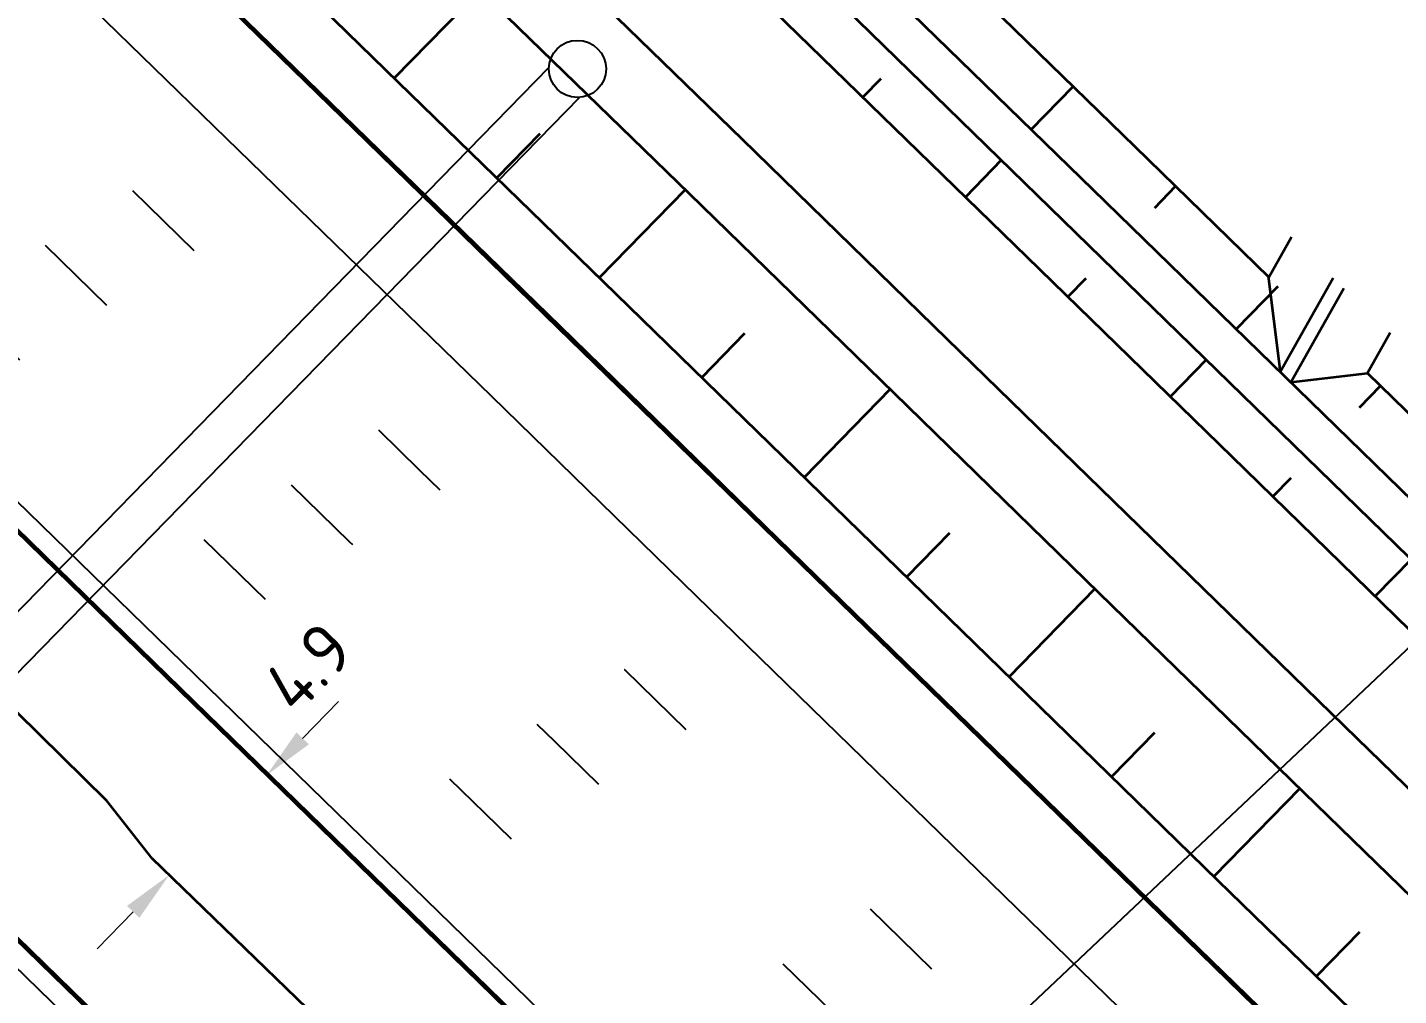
# Model space of a CAD drawing. Header units: metres. Extents: x 134219 to 139080, y 438661 to 444352.
# Drawn here: x 137178.51 to 137226.43, y 440550.35 to 440584.2 of the extents above; entities that cross this region are included whole.
import ezdxf

# ---------------------------------------------------------------- set-up
doc = ezdxf.new("R2010")
doc.units = ezdxf.units.M
doc.linetypes.add('13strp', pattern=[4, 1, -3])
doc.linetypes.add('39strp', pattern=[12, 3, -9])
doc.layers.get('DEFPOINTS').update_dxf_attribs({"color": 193})
for name, color, linetype, lineweight in [('N-WE-KL-ET_LS_OV_ARMATUUR-T18', 1, 'Continuous', 25), ('N-WE-KL-ET_LS_OV_KABEL-G', 10, 'KL-LS-OV-N', 35), ('N-WE-KL-ET_LS_OV_KABEL-M', 7, 'Continuous', 18), ('N-WE-KL-ET_LS_OV_KABEL-T25', 7, 'Continuous', 25), ('N-WE-VW-BEWEGWIJZERING_DRAAGCONSTRUCTIE_PORTAAL-S', 7, 'Continuous', 25), ('N-WE-VW-BEWEGWIJZERING_DRAAGCONSTRUCTIE_PORTAAL_POER-S', 7, 'Continuous', 25), ('Utd-ondergr-nw', 8, '13strp', 35)]:
    doc.layers.add(name, color=color, linetype=linetype, lineweight=lineweight)
doc.layers.add('Utd-weg-nw', color=8, linetype='Continuous')
doc.styles.add('ISO18', font='NLCS-ISO.ttf')
doc.styles.add('NLCS_18', font='NLCS-ISO.ttf', dxfattribs={"height": 1.8})
doc.linetypes.add('KL-LS-OV-N', pattern='A,4,-1,[103,NLCS.SHX,S=0.75,R=0,X=0,Y=0],-1,4,-1.5,["0V",Standard,S=1,R=0,X=0,Y=-0.5],-3', length=14.5)
doc.dimstyles.new('NLCS_t18_pijl_Dimension_l3_h1', dxfattribs={"dimtxt": 1.8, "dimasz": 1.8, "dimexe": 2, "dimexo": 2, "dimgap": 0.7, "dimtad": 1, "dimdec": 1, "dimzin": 0, "dimdsep": 46, "dimtxsty": 'NLCS_18', "dimcen": 2.5, "dimdle": 2, "dimclrd": 256, "dimclre": 256, "dimclrt": 256, "dimadec": 1, "dimazin": 0, "dimtfac": 1, "dimtdec": 1, "dimtofl": 0, "dimtmove": 1, "dimatfit": 0, "dimfxl": 0, "dimtolj": 1, "dimtzin": 0, "dimlwd": 18, "dimlwe": 18, "dimarcsym": 0})

# ---------------------------------------------------------------- blocks, each defined once
blk = doc.blocks.new('SVW-BEWEGWIJZERING_DRAAGCONSTRUCTIE_PORTAAL_SIGNALERING (A2 77.634 HRL)')
for points in [[(-0.999, 0.051), (-21.224, -20.67)], [(0.075, -0.997), (-20.15, -21.718)]]:
    blk.add_lwpolyline(points)
blk = doc.blocks.new('SVW-BEWEGWIJZERING_DRAAGCONSTRUCTIE_PORTAAL-SO')
blk.add_circle((0, 0), 1)
at = {"layer": 'N-WE-KL-ET_LS_OV_ARMATUUR-T18', "style": 'ISO18', "flags": 1}
for tag, p in [('OMSCHRIJVING_LEGENDA', (9, -7.431)), ('CONSTRUCTIENUMMER', (9, -11.215)), ('LOCATIE', (9, -15)), ('LENGTE_PORTAAL', (9, -18.784)), ('TYPE_PORTAAL', (9, -22.569)), ('BPS-CODERING', (9, -26.353)), ('OVERIGE_OPMERKING(EN)_1', (9, -30.138)), ('OVERIGE_OPMERKING(EN)_2', (9, -33.922))]:
    blk.add_attdef(tag, p, '', height=1.8, dxfattribs=at)
blk = doc.blocks.new('SVW-BEWEGWIJZERING_DRAAGCONSTRUCTIE_PORTAAL_POER-SO')
blk.add_circle((0, 0), 1)
at = {"layer": 'N-WE-KL-ET_LS_OV_ARMATUUR-T18', "style": 'ISO18', "flags": 1}
for tag, p in [('OMSCHRIJVING_LEGENDA', (0, 28.559)), ('CONSTRUCTIENUMMER', (0, 24.775)), ('LOCATIE', (0, 20.99)), ('TYPE_POER', (0, 17.206)), ('POSITIE_POER', (0, 13.421)), ('OVERIGE_OPMERKING(EN)_1', (0, 9.637)), ('OVERIGE_OPMERKING(EN)_2', (0, 5.852))]:
    blk.add_attdef(tag, p, '', height=1.8, dxfattribs=at)
blk = doc.blocks.new('*D251')
at = {"layer": 'DEFPOINTS', "color": 0, "transparency": 16777216}
for p in [(137186.872, 440558.053), (137183.466, 440554.564), (137183.466, 440554.564)]:
    blk.add_point(p, dxfattribs=at)
at = {"layer": 'N-WE-KL-ET_LS_OV_KABEL-M', "linetype": 'Continuous', "lineweight": 18, "transparency": 16777216}
for p, q in [((137188.129, 440559.341), (137189.386, 440560.629)), ((137182.208, 440553.276), (137180.951, 440551.987))]:
    blk.add_line(p, q, dxfattribs=at)
at = {"layer": 'N-WE-KL-ET_LS_OV_KABEL-M', "lineweight": 18, "transparency": 16777216}
for p, q in [((137186.872, 440558.053), (137188.303, 440556.656)), ((137183.466, 440554.564), (137184.897, 440553.167))]:
    blk.add_line(p, q, dxfattribs=at)
at = {"layer": 'N-WE-KL-ET_LS_OV_KABEL-M', "transparency": 16777216}
for points in [[(137187.914, 440559.551), (137188.344, 440559.132), (137186.872, 440558.053)], [(137181.994, 440553.485), (137182.423, 440553.066), (137183.466, 440554.564)]]:
    blk.add_solid(points, dxfattribs=at)
at = {"layer": 'N-WE-KL-ET_LS_OV_KABEL-M', "transparency": 16777216, "insert": (137188.321, 440561.829), "char_height": 1.8, "attachment_point": 5, "rotation": 45.6933, "style": 'NLCS_18'}
blk.add_mtext('\\A1;4.9', dxfattribs=at)

msp = doc.modelspace()

# ---------------------------------------------------------------- linework, layer by layer
at = {"layer": 'N-WE-KL-ET_LS_OV_KABEL-G', "elevation": 0.838, "flags": 128}
msp.add_lwpolyline([(137397.767, 440345.582), (137394.141, 440349.067), (137373.725, 440368.974), (137362.86, 440379.473), (137362.082, 440380.608), (137358.179, 440384.189), (137357.31, 440385.817), (137348.685, 440394.2), (137336.721, 440406.03), (137323.595, 440418.454), (137321.363, 440420.014), (137263.254, 440476.819), (137248.578, 440491.167), (137211.009, 440527.914), (137182.871, 440555.139), (137181.286, 440557.155), (137175.257, 440563.089), (137172.65, 440565.131), (137165.162, 440572.46), (137161.522, 440575.957), (137156.243, 440581.275), (137155.093, 440582.461), (137155.079, 440582.449), (137154.947, 440582.599), (137152.815, 440584.311), (137121.217, 440615.201), (137096.617, 440639.41), (137093.261, 440642.582), (137071.772, 440663.407), (137047.059, 440687.542), (137027.586, 440706.355), (137026.349, 440708.033), (137025.25, 440708.723), (137018.205, 440715.769), (137003.938, 440729.548), (137003.557, 440729.28), (137003.387, 440729.447), (137003.776, 440729.752), (136992.441, 440740.993), (136987.549, 440745.882), (136977.991, 440755.7), (136967.513, 440766.36), (136946.53, 440788.777), (136936.753, 440799.318), (136935.382, 440801.406), (136934.514, 440801.848), (136923.844, 440814.259), (136905.727, 440835.285), (136896.642, 440846.249), (136890.364, 440853.926), (136874.244, 440874.129), (136863.019, 440888.623), (136852.166, 440902.79), (136829.922, 440933.795), (136828.879, 440937.153), (136821.051, 440948.586), (136814.767, 440955.968), (136812.574, 440959.394), (136811.088, 440961.202), (136810.501, 440960.838)], dxfattribs=at)
at = {"layer": 'N-WE-KL-ET_LS_OV_KABEL-T25'}
msp.add_line((137244.794, 440579.54), (137200.715, 440537.874), dxfattribs=at)
at = {"layer": 'Utd-ondergr-nw', "linetype": 'Continuous'}
for p, q in [((137221.896, 440575.473), (137222.688, 440576.876)), ((137221.867, 440575.501), (137222.293, 440572.154))]:
    msp.add_line(p, q, dxfattribs=at)
at = {"layer": 'Utd-ondergr-nw', "linetype": 'Continuous', "flags": 128}
for points in [[(137136.282, 440658.911), (137138.43, 440656.817), (137145.592, 440649.838), (137152.753, 440642.858), (137159.915, 440635.879), (137167.076, 440628.899), (137174.238, 440621.92), (137181.399, 440614.94), (137188.561, 440607.961), (137195.722, 440600.981), (137202.884, 440594.002), (137210.045, 440587.022), (137217.207, 440580.043), (137221.896, 440575.473)], [(137153.354, 440629.147), (137160.516, 440622.168), (137167.677, 440615.188), (137174.839, 440608.209), (137182, 440601.229), (137189.162, 440594.25), (137196.323, 440587.27), (137203.485, 440580.291), (137210.646, 440573.311), (137217.808, 440566.332), (137224.969, 440559.352), (137232.131, 440552.373), (137239.292, 440545.393), (137246.454, 440538.414), (137253.615, 440531.434), (137260.776, 440524.455), (137267.938, 440517.475), (137275.099, 440510.496), (137282.261, 440503.516), (137289.353, 440496.465), (137296.444, 440489.414)], [(137151.505, 440627.249), (137158.666, 440620.27), (137165.828, 440613.29), (137172.989, 440606.311), (137180.15, 440599.331), (137187.312, 440592.352), (137194.473, 440585.372), (137201.635, 440578.393), (137208.796, 440571.413), (137215.958, 440564.434), (137223.119, 440557.454), (137230.281, 440550.475), (137237.442, 440543.495), (137244.604, 440536.516), (137251.765, 440529.536), (137258.927, 440522.557), (137266.088, 440515.577), (137273.25, 440508.598), (137280.411, 440501.618), (137287.573, 440494.639), (137294.734, 440487.659), (137301.896, 440480.68)], [(137165.611, 440627.395), (137172.772, 440620.416), (137179.934, 440613.436), (137187.095, 440606.457), (137194.257, 440599.477), (137201.418, 440592.498), (137208.58, 440585.518), (137215.741, 440578.539), (137222.903, 440571.56), (137230.064, 440564.58), (137237.226, 440557.601), (137244.387, 440550.621), (137251.548, 440543.642), (137258.71, 440536.662), (137265.871, 440529.683), (137273.033, 440522.703), (137280.194, 440515.724), (137287.356, 440508.744), (137294.448, 440501.693), (137301.539, 440494.642)], [(137164.564, 440626.321), (137171.725, 440619.342), (137178.887, 440612.362), (137186.048, 440605.383), (137193.21, 440598.403), (137200.371, 440591.424), (137207.533, 440584.444), (137214.694, 440577.465), (137221.856, 440570.485), (137229.017, 440563.506), (137236.179, 440556.526), (137243.34, 440549.547), (137250.502, 440542.567), (137257.663, 440535.588), (137264.825, 440528.608), (137271.986, 440521.629), (137279.147, 440514.649), (137286.309, 440507.67), (137293.401, 440500.619), (137300.492, 440493.568)], [(137163.308, 440625.032), (137170.469, 440618.053), (137177.631, 440611.073), (137184.792, 440604.094), (137191.953, 440597.114), (137199.115, 440590.135), (137206.276, 440583.155), (137213.438, 440576.176), (137220.599, 440569.196), (137227.761, 440562.217), (137234.922, 440555.237), (137242.084, 440548.258), (137249.245, 440541.278), (137256.407, 440534.299), (137263.568, 440527.319), (137270.73, 440520.34), (137277.891, 440513.36), (137285.053, 440506.381), (137292.144, 440499.33), (137299.236, 440492.279)], [(137148.503, 440624.17), (137155.665, 440617.19), (137162.826, 440610.211), (137169.988, 440603.231), (137177.149, 440596.252), (137184.311, 440589.272), (137191.472, 440582.293), (137198.634, 440575.313), (137205.795, 440568.334), (137212.957, 440561.354), (137220.118, 440554.375), (137227.28, 440547.395), (137234.441, 440540.416), (137241.603, 440533.436), (137248.764, 440526.457), (137255.926, 440519.477), (137263.087, 440512.498), (137270.249, 440505.518), (137277.41, 440498.539), (137284.572, 440491.559), (137291.733, 440484.58), (137298.894, 440477.601)], [(137119.824, 440623.397), (137126.985, 440616.418), (137134.147, 440609.439), (137141.308, 440602.459), (137148.47, 440595.48), (137155.631, 440588.5), (137162.793, 440581.521), (137169.954, 440574.541), (137177.115, 440567.562), (137184.277, 440560.582), (137191.438, 440553.603), (137198.6, 440546.623), (137205.761, 440539.644), (137212.923, 440532.664), (137220.084, 440525.685), (137227.246, 440518.705)], [(137119.872, 440623.448), (137127.034, 440616.468), (137134.195, 440609.489), (137141.357, 440602.509), (137148.518, 440595.53), (137155.68, 440588.55), (137162.841, 440581.571), (137170.003, 440574.591), (137177.164, 440567.612), (137184.326, 440560.632), (137191.487, 440553.653), (137198.649, 440546.673), (137205.81, 440539.694), (137212.972, 440532.714), (137220.133, 440525.735), (137227.295, 440518.755)], [(137105.522, 440623.051), (137112.684, 440616.071), (137119.845, 440609.092), (137127.007, 440602.112), (137134.168, 440595.133), (137141.33, 440588.153), (137148.491, 440581.174), (137155.653, 440574.194), (137162.814, 440567.215), (137169.975, 440560.235), (137177.137, 440553.256), (137184.298, 440546.276), (137191.46, 440539.297), (137198.621, 440532.317), (137205.783, 440525.338), (137212.944, 440518.359), (137220.106, 440511.379), (137227.267, 440504.4)], [(137105.571, 440623.101), (137112.732, 440616.121), (137119.894, 440609.142), (137127.055, 440602.162), (137134.217, 440595.183), (137141.378, 440588.203), (137148.54, 440581.224), (137155.701, 440574.245), (137162.863, 440567.265), (137170.024, 440560.286), (137177.186, 440553.306), (137184.347, 440546.327), (137191.509, 440539.347), (137198.67, 440532.368), (137205.832, 440525.388), (137212.993, 440518.409), (137220.155, 440511.429), (137227.316, 440504.45)], [(137146.933, 440622.558), (137154.094, 440615.579), (137161.256, 440608.599), (137168.417, 440601.62), (137175.579, 440594.64), (137182.74, 440587.661), (137189.902, 440580.681), (137197.063, 440573.702), (137204.225, 440566.722), (137211.386, 440559.743), (137218.548, 440552.764), (137225.709, 440545.784), (137232.871, 440538.805), (137240.032, 440531.825), (137247.194, 440524.846), (137254.355, 440517.866), (137261.517, 440510.887), (137268.678, 440503.907), (137275.84, 440496.928), (137283.001, 440489.948), (137290.163, 440482.969), (137297.324, 440475.989)], [(137146.982, 440622.608), (137154.143, 440615.629), (137161.305, 440608.65), (137168.466, 440601.67), (137175.628, 440594.691), (137182.789, 440587.711), (137189.951, 440580.732), (137197.112, 440573.752), (137204.274, 440566.773), (137211.435, 440559.793), (137218.597, 440552.814), (137225.758, 440545.834), (137232.92, 440538.855), (137240.081, 440531.875), (137247.243, 440524.896), (137254.404, 440517.916), (137261.566, 440510.937), (137268.727, 440503.957), (137275.889, 440496.978), (137283.05, 440489.998), (137290.211, 440483.019), (137297.373, 440476.039)], [(137194.334, 440585.508), (137191.333, 440582.428)], [(137208.337, 440582.404), (137207.709, 440581.759)], [(137213.593, 440580.633), (137215.058, 440582.137)], [(137196.415, 440580.478), (137194.914, 440578.939)], [(137212.546, 440579.559), (137211.289, 440578.27)], [(137217.906, 440577.895), (137218.639, 440578.647)], [(137201.496, 440578.528), (137198.495, 440575.449)], [(137215.498, 440575.424), (137214.87, 440574.78)], [(137220.754, 440573.653), (137222.22, 440575.157)], [(137203.576, 440573.499), (137202.075, 440571.959)], [(137219.707, 440572.579), (137218.451, 440571.29)], [(137208.657, 440571.549), (137205.656, 440568.469)], [(137225.068, 440570.916), (137225.8, 440571.667)], [(137222.66, 440568.445), (137222.032, 440567.8)], [(137210.738, 440566.519), (137209.237, 440564.98)], [(137226.869, 440565.6), (137225.612, 440564.311)], [(137215.819, 440564.569), (137212.818, 440561.49)], [(137217.899, 440559.54), (137216.398, 440558)], [(137222.98, 440557.59), (137219.979, 440554.51)], [(137225.06, 440552.56), (137223.56, 440551.021)]]:
    msp.add_lwpolyline(points, dxfattribs=at)
at = {"layer": 'Utd-ondergr-nw', "linetype": 'Continuous'}
for points in [[(137222.293, 440572.154), (137224.146, 440575.445)], [(137222.663, 440571.793), (137224.517, 440575.085)], [(137226.131, 440573.52), (137225.341, 440572.117), (137232.93, 440564.719), (137233.911, 440566.046)], [(137222.663, 440571.793), (137225.341, 440572.117)]]:
    msp.add_lwpolyline(points, dxfattribs=at)
at = {"layer": 'Utd-weg-nw', "linetype": '39strp', "flags": 128}
for points in [[(136432.6, 441598.448), (136437.875, 441589.952), (136443.15, 441581.457), (136448.425, 441572.961), (136453.7, 441564.465), (136458.975, 441555.97), (136464.25, 441547.474), (136469.524, 441538.979), (136474.799, 441530.483), (136480.074, 441521.988), (136485.349, 441513.492), (136490.624, 441504.996), (136495.899, 441496.501), (136501.174, 441488.005), (136506.449, 441479.51), (136511.724, 441471.014), (136516.999, 441462.518), (136522.274, 441454.023), (136527.549, 441445.527), (136532.824, 441437.032), (136538.099, 441428.536), (136543.374, 441420.04), (136548.649, 441411.545), (136553.923, 441403.049), (136559.198, 441394.554), (136564.473, 441386.058), (136569.748, 441377.562), (136575.023, 441369.067), (136580.298, 441360.571), (136585.573, 441352.076), (136590.848, 441343.58), (136596.123, 441335.085), (136601.398, 441326.589), (136606.673, 441318.093), (136611.948, 441309.598), (136617.223, 441301.102), (136622.498, 441292.607), (136627.773, 441284.111), (136633.047, 441275.615), (136638.322, 441267.12), (136643.597, 441258.624), (136648.872, 441250.129), (136654.147, 441241.633), (136659.422, 441233.137), (136664.697, 441224.642), (136669.972, 441216.146), (136675.247, 441207.651), (136680.522, 441199.155), (136685.797, 441190.659), (136691.072, 441182.164), (136696.347, 441173.668), (136701.622, 441165.173), (136706.897, 441156.677), (136712.172, 441148.182), (136717.446, 441139.686), (136722.721, 441131.19), (136727.996, 441122.695), (136733.271, 441114.199), (136738.546, 441105.704), (136743.821, 441097.208), (136748.271, 441090.042), (136749.096, 441088.712), (136754.37, 441080.221), (136759.644, 441071.738), (136764.921, 441063.265), (136770.206, 441054.804), (136775.502, 441046.357), (136780.811, 441037.927), (136786.138, 441029.515), (136791.485, 441021.125), (136796.856, 441012.757), (136802.255, 441004.415), (136807.683, 440996.1), (136813.145, 440987.815), (136818.643, 440979.562), (136824.181, 440971.344), (136829.762, 440963.163), (136835.388, 440955.021), (136838.277, 440950.883), (136841.064, 440946.92), (136846.793, 440938.858), (136852.575, 440930.834), (136858.411, 440922.849), (136864.3, 440914.903), (136870.242, 440906.996), (136876.236, 440899.13), (136882.283, 440891.303), (136888.382, 440883.517), (136894.532, 440875.772), (136900.734, 440868.068), (136906.988, 440860.405), (136913.292, 440852.784), (136919.647, 440845.206), (136926.052, 440837.67), (136932.507, 440830.177), (136939.012, 440822.727), (136945.567, 440815.32), (136952.171, 440807.958), (136958.824, 440800.64), (136960.405, 440798.915), (136965.526, 440793.364), (136972.28, 440786.127), (136979.08, 440778.925), (136985.925, 440771.757), (136992.812, 440764.619), (136999.737, 440757.509), (137006.698, 440750.425), (137013.691, 440743.364), (137020.714, 440736.323), (137027.764, 440729.3), (137034.838, 440722.291), (137041.933, 440715.295), (137049.047, 440708.308), (137056.176, 440701.327), (137063.318, 440694.35), (137070.47, 440687.374), (137076.936, 440681.072), (137077.629, 440680.396), (137084.79, 440673.417), (137091.952, 440666.438), (137099.113, 440659.458), (137106.275, 440652.479), (137113.436, 440645.499), (137118.449, 440640.613), (137120.598, 440638.52), (137127.759, 440631.54), (137134.921, 440624.561), (137142.082, 440617.581), (137149.244, 440610.602), (137156.405, 440603.622), (137163.567, 440596.643), (137170.728, 440589.663), (137177.89, 440582.684), (137185.051, 440575.704), (137192.213, 440568.725), (137199.374, 440561.745), (137206.536, 440554.766), (137213.697, 440547.786), (137220.859, 440540.807), (137228.02, 440533.827), (137235.182, 440526.848), (137242.343, 440519.868), (137249.504, 440512.889), (137256.666, 440505.909), (137263.827, 440498.93), (137270.989, 440491.95), (137278.15, 440484.971), (137285.312, 440477.991), (137292.473, 440471.012), (137299.635, 440464.032), (137306.796, 440457.053), (137313.958, 440450.074), (137321.119, 440443.094), (137328.281, 440436.115), (137335.442, 440429.135), (137342.604, 440422.156), (137349.765, 440415.176), (137356.927, 440408.197), (137358.552, 440406.612)], [(136429.626, 441596.602), (136434.901, 441588.106), (136440.176, 441579.61), (136445.451, 441571.115), (136450.726, 441562.619), (136456.001, 441554.124), (136461.276, 441545.628), (136466.551, 441537.132), (136471.826, 441528.637), (136477.101, 441520.141), (136482.376, 441511.646), (136487.651, 441503.15), (136492.926, 441494.655), (136498.201, 441486.159), (136503.476, 441477.663), (136508.751, 441469.168), (136514.025, 441460.672), (136519.3, 441452.177), (136524.575, 441443.681), (136529.85, 441435.185), (136535.125, 441426.69), (136540.4, 441418.194), (136545.675, 441409.699), (136550.95, 441401.203), (136556.225, 441392.707), (136561.5, 441384.212), (136566.775, 441375.716), (136572.05, 441367.221), (136577.325, 441358.725), (136582.6, 441350.229), (136587.875, 441341.734), (136593.149, 441333.238), (136598.424, 441324.743), (136603.699, 441316.247), (136608.974, 441307.752), (136614.249, 441299.256), (136619.524, 441290.76), (136624.799, 441282.265), (136630.074, 441273.769), (136635.349, 441265.274), (136640.624, 441256.778), (136645.899, 441248.282), (136651.174, 441239.787), (136656.449, 441231.291), (136661.724, 441222.796), (136666.999, 441214.3), (136672.274, 441205.804), (136677.548, 441197.309), (136682.823, 441188.813), (136688.098, 441180.318), (136693.373, 441171.822), (136698.648, 441163.326), (136703.923, 441154.831), (136709.198, 441146.335), (136714.473, 441137.84), (136719.748, 441129.344), (136725.023, 441120.849), (136730.298, 441112.353), (136735.573, 441103.857), (136740.848, 441095.362), (136745.297, 441088.196), (136746.123, 441086.866), (136751.397, 441078.374), (136756.672, 441069.889), (136761.952, 441061.412), (136767.239, 441052.947), (136772.538, 441044.495), (136777.852, 441036.058), (136783.184, 441027.639), (136788.537, 441019.239), (136793.914, 441010.862), (136799.32, 441002.508), (136804.756, 440994.181), (136810.227, 440985.882), (136815.735, 440977.614), (136821.284, 440969.38), (136826.876, 440961.182), (136832.515, 440953.022), (136835.411, 440948.874), (136838.204, 440944.902), (136843.946, 440936.821), (136849.743, 440928.778), (136855.592, 440920.774), (136861.495, 440912.81), (136867.451, 440904.884), (136873.459, 440896.999), (136879.52, 440889.154), (136885.634, 440881.35), (136891.799, 440873.586), (136898.015, 440865.864), (136904.283, 440858.183), (136910.602, 440850.544), (136916.972, 440842.948), (136923.393, 440835.394), (136929.863, 440827.884), (136936.384, 440820.416), (136942.954, 440812.992), (136949.573, 440805.612), (136956.242, 440798.277), (136957.826, 440796.548), (136962.96, 440790.984), (136969.728, 440783.731), (136976.542, 440776.515), (136983.4, 440769.333), (136990.299, 440762.182), (136997.235, 440755.061), (137004.206, 440747.967), (137011.209, 440740.896), (137018.24, 440733.847), (137025.297, 440726.816), (137032.378, 440719.802), (137039.478, 440712.8), (137046.596, 440705.809), (137053.729, 440698.825), (137060.873, 440691.846), (137068.027, 440684.868), (137074.493, 440678.566), (137075.186, 440677.89), (137082.348, 440670.91), (137089.509, 440663.931), (137096.671, 440656.952), (137103.832, 440649.972), (137110.994, 440642.993), (137116.007, 440638.107), (137118.155, 440636.013), (137125.316, 440629.034), (137132.478, 440622.054), (137139.639, 440615.075), (137146.801, 440608.095), (137153.962, 440601.116), (137161.124, 440594.136), (137168.285, 440587.157), (137175.447, 440580.177), (137182.608, 440573.198), (137189.77, 440566.218), (137196.931, 440559.239), (137204.093, 440552.259), (137211.254, 440545.28), (137218.416, 440538.3), (137225.577, 440531.321), (137232.739, 440524.341), (137239.9, 440517.362), (137247.062, 440510.382), (137254.223, 440503.403), (137261.385, 440496.423), (137268.546, 440489.444), (137275.708, 440482.464), (137282.869, 440475.485), (137290.031, 440468.505), (137297.192, 440461.526), (137304.353, 440454.546), (137311.515, 440447.567), (137318.676, 440440.588), (137325.838, 440433.608), (137332.999, 440426.629), (137340.161, 440419.649), (137347.322, 440412.67), (137354.484, 440405.69), (137356.11, 440404.106)], [(136426.653, 441594.755), (136431.928, 441586.26), (136437.203, 441577.764), (136442.478, 441569.269), (136447.753, 441560.773), (136453.028, 441552.277), (136458.303, 441543.782), (136463.578, 441535.286), (136468.853, 441526.791), (136474.127, 441518.295), (136479.402, 441509.799), (136484.677, 441501.304), (136489.952, 441492.808), (136495.227, 441484.313), (136500.502, 441475.817), (136505.777, 441467.322), (136511.052, 441458.826), (136516.327, 441450.33), (136521.602, 441441.835), (136526.877, 441433.339), (136532.152, 441424.844), (136537.427, 441416.348), (136542.702, 441407.852), (136547.977, 441399.357), (136553.251, 441390.861), (136558.526, 441382.366), (136563.801, 441373.87), (136569.076, 441365.374), (136574.351, 441356.879), (136579.626, 441348.383), (136584.901, 441339.888), (136590.176, 441331.392), (136595.451, 441322.896), (136600.726, 441314.401), (136606.001, 441305.905), (136611.276, 441297.41), (136616.551, 441288.914), (136621.826, 441280.419), (136627.101, 441271.923), (136632.376, 441263.427), (136637.65, 441254.932), (136642.925, 441246.436), (136648.2, 441237.941), (136653.475, 441229.445), (136658.75, 441220.949), (136664.025, 441212.454), (136669.3, 441203.958), (136674.575, 441195.463), (136679.85, 441186.967), (136685.125, 441178.471), (136690.4, 441169.976), (136695.675, 441161.48), (136700.95, 441152.985), (136706.225, 441144.489), (136711.5, 441135.993), (136716.774, 441127.498), (136722.049, 441119.002), (136727.324, 441110.507), (136732.599, 441102.011), (136737.874, 441093.516), (136742.324, 441086.349), (136743.149, 441085.02), (136748.424, 441076.527), (136753.7, 441068.04), (136758.982, 441059.56), (136764.272, 441051.091), (136769.575, 441042.633), (136774.893, 441034.189), (136780.229, 441025.762), (136785.588, 441017.354), (136790.972, 441008.966), (136796.385, 441000.601), (136801.83, 440992.261), (136807.309, 440983.949), (136812.827, 440975.666), (136818.387, 440967.416), (136823.991, 440959.201), (136829.642, 440951.023), (136832.545, 440946.866), (136835.344, 440942.884), (136841.1, 440934.784), (136846.91, 440926.722), (136852.773, 440918.7), (136858.69, 440910.716), (136864.66, 440902.772), (136870.683, 440894.869), (136876.758, 440887.005), (136882.885, 440879.182), (136889.065, 440871.4), (136895.296, 440863.66), (136901.579, 440855.961), (136907.913, 440848.305), (136914.298, 440840.69), (136920.733, 440833.119), (136927.219, 440825.59), (136933.755, 440818.105), (136940.341, 440810.664), (136946.976, 440803.267), (136953.66, 440795.914), (136955.248, 440794.181), (136960.394, 440788.605), (136967.176, 440781.336), (136974.004, 440774.105), (136980.875, 440766.909), (136987.786, 440759.746), (136994.734, 440752.614), (137001.715, 440745.509), (137008.726, 440738.429), (137015.766, 440731.371), (137022.831, 440724.333), (137029.917, 440717.312), (137037.023, 440710.305), (137044.146, 440703.31), (137051.282, 440696.322), (137058.428, 440689.341), (137065.583, 440682.362), (137072.05, 440676.059), (137072.743, 440675.383), (137079.905, 440668.404), (137087.066, 440661.424), (137094.228, 440654.445), (137101.389, 440647.466), (137108.551, 440640.486), (137113.564, 440635.6), (137115.712, 440633.507), (137122.874, 440626.527), (137130.035, 440619.548), (137137.197, 440612.568), (137144.358, 440605.589), (137151.52, 440598.609), (137158.681, 440591.63), (137165.843, 440584.65), (137173.004, 440577.671), (137180.166, 440570.691), (137187.327, 440563.712), (137194.488, 440556.732), (137201.65, 440549.753), (137208.811, 440542.773), (137215.973, 440535.794), (137223.134, 440528.814), (137230.296, 440521.835), (137237.457, 440514.855), (137244.619, 440507.876), (137251.78, 440500.896), (137258.942, 440493.917), (137266.103, 440486.937), (137273.265, 440479.958), (137280.426, 440472.978), (137287.588, 440465.999), (137294.749, 440459.019), (137301.911, 440452.04), (137309.072, 440445.06), (137316.234, 440438.081), (137323.395, 440431.102), (137330.557, 440424.122), (137337.718, 440417.143), (137344.88, 440410.163), (137352.041, 440403.184), (137353.667, 440401.599)]]:
    msp.add_lwpolyline(points, dxfattribs=at)
at = {"layer": 'Utd-weg-nw', "linetype": 'Continuous', "flags": 128}
for points in [[(137137.433, 440627.139), (137144.595, 440620.159), (137151.756, 440613.18), (137158.918, 440606.2), (137166.079, 440599.221), (137173.241, 440592.241), (137180.402, 440585.262), (137187.564, 440578.282), (137194.725, 440571.303), (137201.887, 440564.323), (137209.048, 440557.344), (137216.21, 440550.364), (137223.371, 440543.385), (137230.533, 440536.405), (137237.694, 440529.426), (137244.856, 440522.446), (137252.017, 440515.467), (137259.179, 440508.488), (137266.34, 440501.508), (137273.502, 440494.529), (137280.663, 440487.549), (137287.824, 440480.57), (137294.986, 440473.59)], [(137120.361, 440623.949), (137127.523, 440616.969), (137134.684, 440609.99), (137141.845, 440603.01), (137149.007, 440596.031), (137156.168, 440589.052), (137163.33, 440582.072), (137170.491, 440575.093), (137177.653, 440568.113), (137184.814, 440561.134), (137191.976, 440554.154), (137199.137, 440547.175), (137206.299, 440540.195), (137213.46, 440533.216), (137220.622, 440526.236), (137227.783, 440519.257)], [(137105.034, 440622.549), (137112.195, 440615.57), (137119.357, 440608.591), (137126.518, 440601.611), (137133.68, 440594.632), (137140.841, 440587.652), (137148.002, 440580.673), (137155.164, 440573.693), (137162.325, 440566.714), (137169.487, 440559.734), (137176.648, 440552.755), (137183.81, 440545.775), (137190.971, 440538.796), (137198.133, 440531.816), (137205.294, 440524.837), (137212.456, 440517.857), (137219.617, 440510.878), (137226.779, 440503.898)]]:
    msp.add_lwpolyline(points, dxfattribs=at)

# ---------------------------------------------------------------- block references
at = {"layer": 'N-WE-VW-BEWEGWIJZERING_DRAAGCONSTRUCTIE_PORTAAL-S', "rotation": 106.4687276335199}
msp.add_blockref('SVW-BEWEGWIJZERING_DRAAGCONSTRUCTIE_PORTAAL-SO', (137197.732, 440582.751), dxfattribs=at)
at = {"layer": 'N-WE-VW-BEWEGWIJZERING_DRAAGCONSTRUCTIE_PORTAAL-S'}
msp.add_blockref('SVW-BEWEGWIJZERING_DRAAGCONSTRUCTIE_PORTAAL_SIGNALERING (A2 77.634 HRL)', (137197.732, 440582.751), dxfattribs=at)
at = {"layer": 'N-WE-VW-BEWEGWIJZERING_DRAAGCONSTRUCTIE_PORTAAL_POER-S', "rotation": 106.4687276335199}
msp.add_blockref('SVW-BEWEGWIJZERING_DRAAGCONSTRUCTIE_PORTAAL_POER-SO', (137197.732, 440582.751), dxfattribs=at)

# ---------------------------------------------------------------- dimensions: what is measured, and where the dimension line sits
at = {"layer": 'N-WE-KL-ET_LS_OV_KABEL-M'}
dim = msp.add_linear_dim(base=(137183.466, 440554.564), p1=(137186.872, 440558.053), p2=(137183.466, 440554.564), angle=225.6933, dimstyle='NLCS_t18_pijl_Dimension_l3_h1', dxfattribs=at)
dim.commit()
dim.dimension.update_dxf_attribs({"geometry": '*D251', "text_midpoint": (137189.466, 440560.711), "dimtype": 161})

doc.saveas('drawing.dxf')
